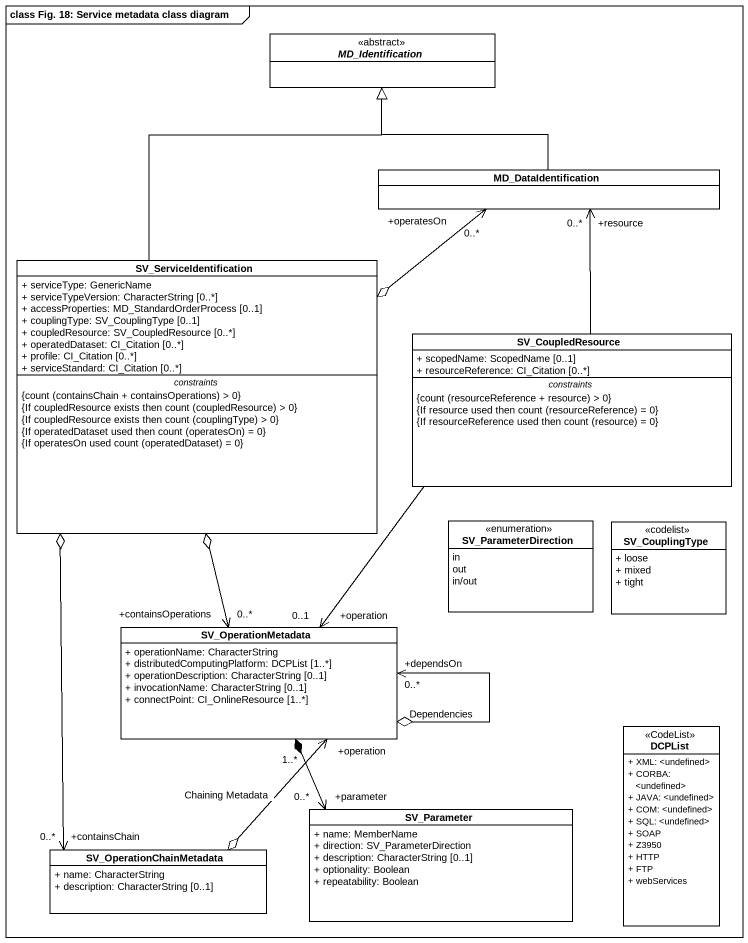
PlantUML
@startuml
mainframe class Fig. 18: Service metadata class diagram
hide circle
hide empty members
skinparam classAttributeIconSize 0
abstract class MD_Identification <<abstract>> #FFFFFF
class MD_DataIdentification #FFFFFF
class SV_ServiceIdentification #FFFFFF {
  + serviceType: GenericName
  + serviceTypeVersion: CharacterString [0..*]
  + accessProperties: MD_StandardOrderProcess [0..1]
  + couplingType: SV_CouplingType [0..1]
  + coupledResource: SV_CoupledResource [0..*]
  + operatedDataset: CI_Citation [0..*]
  + profile: CI_Citation [0..*]
  + serviceStandard: CI_Citation [0..*]
  -- constraints --
  {field} {count (containsChain + containsOperations) > 0}
  {field} {If coupledResource exists then count (coupledResource) > 0}
  {field} {If coupledResource exists then count (couplingType) > 0}
  {field} {If operatedDataset used then count (operatesOn) = 0}
  {field} {If operatesOn used count (operatedDataset) = 0}
}
class SV_CoupledResource #FFFFFF {
  + scopedName: ScopedName [0..1]
  + resourceReference: CI_Citation [0..*]
  -- constraints --
  {field} {count (resourceReference + resource) > 0}
  {field} {If resource used then count (resourceReference) = 0}
  {field} {If resourceReference used then count (resource) = 0}
}
enum SV_ParameterDirection #FFFFFF {
  in
  out
  in/out
}
class SV_CouplingType <<codelist>> #FFFFFF {
  + loose
  + mixed
  + tight
}
class SV_OperationMetadata #FFFFFF {
  + operationName: CharacterString
  + distributedComputingPlatform: DCPList [1..*]
  + operationDescription: CharacterString [0..1]
  + invocationName: CharacterString [0..1]
  + connectPoint: CI_OnlineResource [1..*]
}
class DCPList <<CodeList>> #FFFFFF {
  + XML: <undefined>
  + CORBA: <undefined>
  + JAVA: <undefined>
  + COM: <undefined>
  + SQL: <undefined>
  + SOAP
  + Z3950
  + HTTP
  + FTP
  + webServices
}
class SV_Parameter #FFFFFF {
  + name: MemberName
  + direction: SV_ParameterDirection
  + description: CharacterString [0..1]
  + optionality: Boolean
  + repeatability: Boolean
}
class SV_OperationChainMetadata #FFFFFF {
  + name: CharacterString
  + description: CharacterString [0..1]
}
MD_DataIdentification -up-|> MD_Identification
SV_ServiceIdentification -up-|> MD_Identification
SV_ServiceIdentification o-right-> "+operatesOn\n0..*" MD_DataIdentification
SV_ServiceIdentification o--> "+containsOperations\n0..*" SV_OperationMetadata
SV_CoupledResource -up-> "+resource\n0..*" MD_DataIdentification
SV_CoupledResource --> "+operation\n0..1" SV_OperationMetadata
SV_OperationMetadata o--> "+dependsOn\n0..*" SV_OperationMetadata : Dependencies
SV_OperationMetadata *--> "+parameter\n0..*" SV_Parameter
SV_OperationChainMetadata "+containsChain\n0..*" <-up-o SV_ServiceIdentification
SV_OperationChainMetadata o-up-> "+operation\n1..*" SV_OperationMetadata : Chaining Metadata
@enduml
